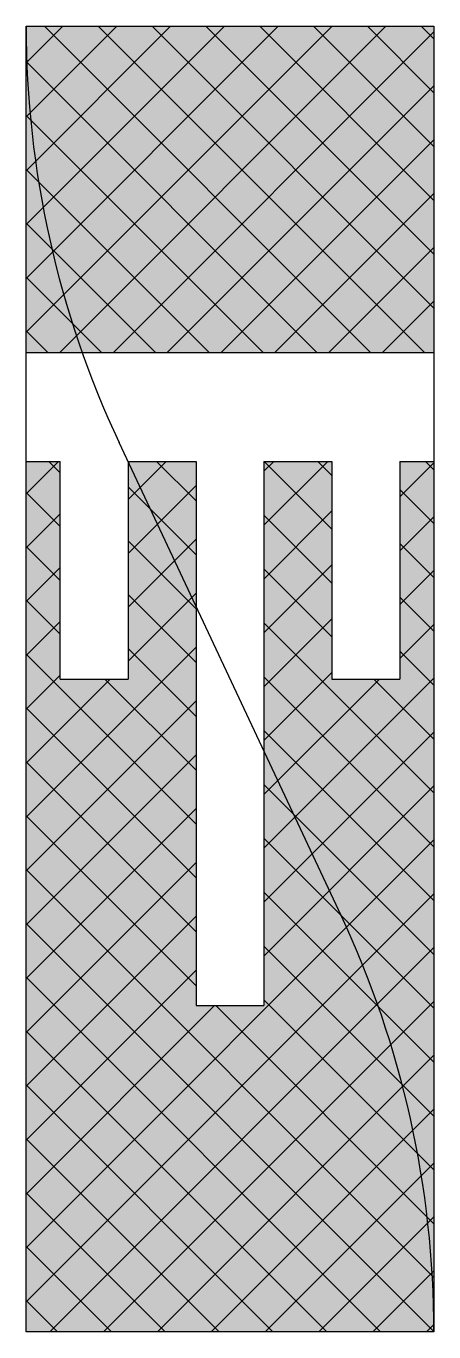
# Model space of a CAD drawing. Header units: metres. Extents: x 0 to 0.75, y 0 to 2.4.
import ezdxf

# ---------------------------------------------------------------- set-up
doc = ezdxf.new("R2010")
doc.units = ezdxf.units.M
doc.header["$LTSCALE"] = 0.2
pattern_1 = [(135, (650.447506, -239.26376), (0.049497475, 0.049497475), []), (45, (650.447506, -239.26376), (0.049497475, -0.049497475), [])]

msp = doc.modelspace()

# ---------------------------------------------------------------- hatches: boundary and pattern name
h = msp.add_hatch()
h.set_pattern_fill('L45L135', color=256, scale=0.07, style=0)
h.set_pattern_definition(pattern_1)
h.paths.add_polyline_path([(0, 2.4), (0, 1.8), (0.75, 1.8), (0.75, 2.4)])
h = msp.add_hatch(color=254)
h.dxf.hatch_style = 1
h.paths.add_polyline_path([(0.75, 2.4), (0, 2.4, 0.085003), (0.1031, 1.8), (0.75, 1.8)])
h.paths.add_polyline_path([(0, 2.4), (0, 1.8), (0.1031, 1.8, -0.085003)])
h.paths.add_polyline_path([(0.3125, 1.3333), (0.1875, 1.5994), (0.1875, 1.2), (0.0625, 1.2), (0.0625, 1.6), (0, 1.6), (0, 0), (0.75, 0), (0.75, 0.0001, 0.110219), (0.5792, 0.7654), (0.4375, 1.0671), (0.4375, 0.6), (0.3125, 0.6)])
h.paths.add_polyline_path([(0.75, 1.6), (0.6875, 1.6), (0.6875, 1.2), (0.5625, 1.2), (0.5625, 1.6), (0.4375, 1.6), (0.4375, 1.0671), (0.5792, 0.7654, -0.110219), (0.75, 0.0001)])
h.paths.add_polyline_path([(0.3125, 1.6), (0.1875, 1.6), (0.1875, 1.5994), (0.3125, 1.3333)], flags=17)
h = msp.add_hatch()
h.set_pattern_fill('L45L135', color=256, scale=0.07, style=0)
h.set_pattern_definition(pattern_1)
h.paths.add_polyline_path([(0, 0), (0.75, 0), (0.75, 1.6), (0.6875, 1.6), (0.6875, 1.2), (0.5625, 1.2), (0.5625, 1.6), (0.4375, 1.6), (0.4375, 0.6), (0.3125, 0.6), (0.3125, 1.6), (0.1878, 1.6), (0.1875, 1.2), (0.0625, 1.2), (0.0625, 1.6), (0, 1.6)])

# ---------------------------------------------------------------- linework, layer by layer
for p, q in [((0, 0), (0, 2.4)), ((0, 2.4), (0.75, 2.4)), ((0.75, 2.4), (0.75, 0)), ((0, 1.8), (0.75, 1.8)), ((0.5792, 0.7654), (0.1709, 1.6347)), ((0, 1.6), (0.0625, 1.6)), ((0.0625, 1.2), (0.0625, 1.6)), ((0.1875, 1.6), (0.3125, 1.6)), ((0.1875, 1.6), (0.1875, 1.2)), ((0.3125, 1.6), (0.3125, 0.6)), ((0.4375, 1.6), (0.5625, 1.6)), ((0.4375, 1.6), (0.4375, 0.6)), ((0.5625, 1.6), (0.5625, 1.2)), ((0.6875, 1.6), (0.75, 1.6)), ((0.6875, 1.6), (0.6875, 1.2)), ((0.0625, 1.2), (0.1875, 1.2)), ((0.5625, 1.2), (0.6875, 1.2)), ((0.3125, 0.6), (0.4375, 0.6)), ((0.75, 0), (0, 0))]:
    msp.add_line(p, q)
for centre, radius, start, end in [((1.8035, 2.4011), 1.8035, 180.0338, 205.1466), ((-1.05, 0.0001), 1.8, 359.9956, 25.1587)]:
    msp.add_arc(centre, radius, start, end)

doc.saveas('drawing.dxf')
